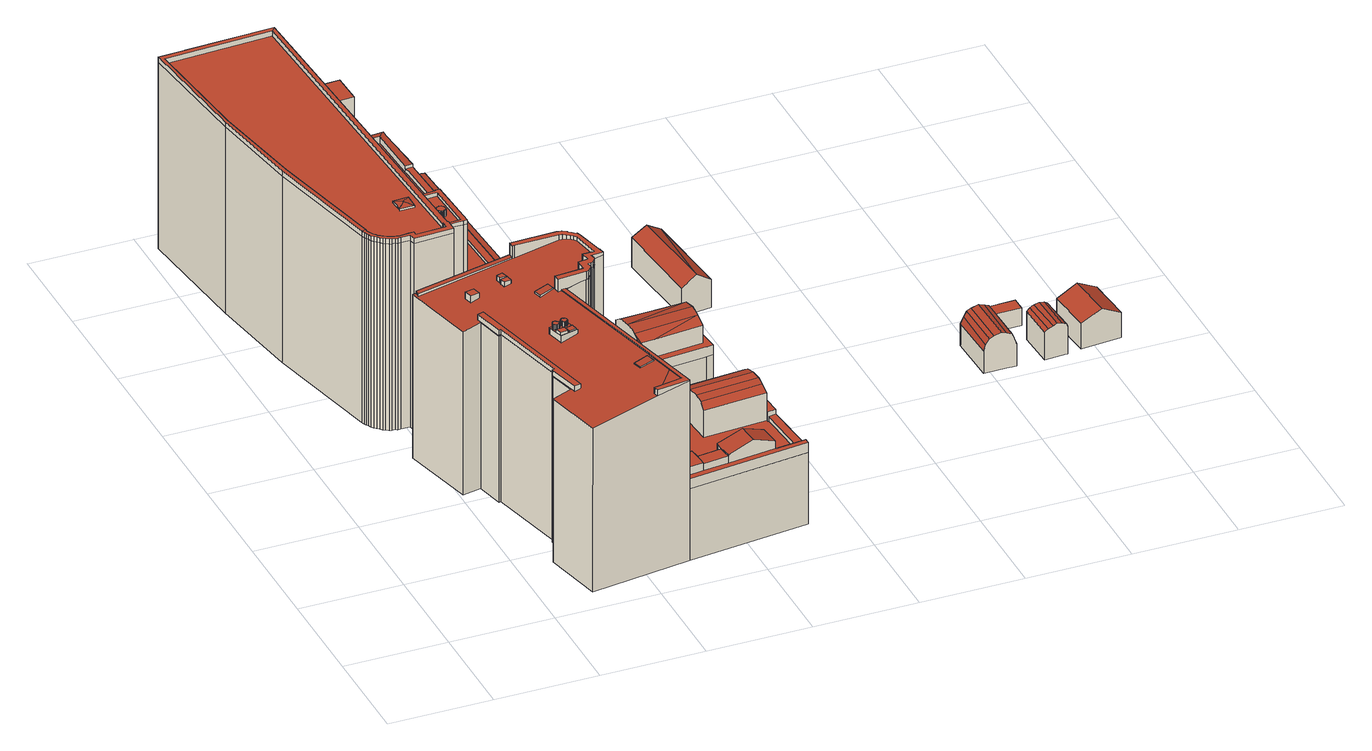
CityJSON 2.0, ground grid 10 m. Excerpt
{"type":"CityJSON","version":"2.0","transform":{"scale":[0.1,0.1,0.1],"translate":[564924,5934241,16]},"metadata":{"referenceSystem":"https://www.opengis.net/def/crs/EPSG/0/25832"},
"CityObjects":{
"building1":{"type":"Building","attributes":{"Grundfläche 2D":"542.000407","Grundhöhe NN":"18.031"},"children":["building1-1","building1-2","building1-3","building1-4","building1-5","building1-6","building1-7","building1-8","building1-9","building1-10","building1-11","building1-12","building1-13","building1-14","building1-15","building1-16","building1-17","building1-18","building1-19","building1-20","building1-21","building1-22"],"geometry":[{"type":"MultiSurface","lod":"3","boundaries":[[[0,1,2]],[[0,2,3]],[[4,0,3,5]],[[6,4,5,7]],[[8,6,7,9]],[[10,8,9,11]],[[12,13,14]],[[12,15,16,17,18]],[[13,12,18,19]],[[20,16,15]],[[21,22,20]],[[22,16,20]],[[23,22,21]],[[19,18,24]],[[25,26,27,28,29,30,31,32,33,34,35,36,37,38,39,40,41]],[[42,43,44,45,46,47,48]],[[49,50,51]],[[52,50,49]],[[53,54,53,55]],[[56,57,56,58]],[[58,59,57,56]],[[60,61,62]],[[63,64,65,66,67,68,69,70,71,72,52,49,55,53,54,53,55,73,74,75,76,77,78,79,80,81,82,83,58,56,57,84,85,86,87,62,61,88,89,90,91,92,93,94,95,96,97,98,99,100,101]],[[102,70,69]],[[103,71,70]],[[104,105,106,107,108,109,110,111,112,113,114,115,116,117,118,119,120,121,122,123,124,125,126,127,128,129,130,131,132,133,134,135,136,137,138,139,140,141],[142,143,144,145]],[[146,147,148,149,150,151,152,153]],[[154,155,2,1]],[[7,5,3,2,155,145,144,11,9]],[[143,156,10,11,144]],[[4,6,8,10,156,154,1,0]],[[15,12,14,34,33,21,20]],[[33,32,23,21]],[[24,18,17,16,22,23,32,31,108,107]],[[157,24,107]],[[157,158,19,24]],[[19,158,106]],[[14,13,19,106,105,35,34]],[[159,160,41,40]],[[160,161,25,41]],[[161,162,163,27,26,25]],[[110,109,108,31,30,29]],[[105,104,36,35]],[[104,164,165,166,39,38,37,36]],[[166,159,40,39]],[[132,131,47,46]],[[48,47,131,130]],[[42,48,130,129]],[[127,44,43,42,129,128]],[[167,168,74,73,55,49,51,169,170]],[[171,102,69,68,172,173]],[[103,70,102,171,174]],[[51,50,175,169]],[[176,72,71,103,174,177]],[[50,52,72,176,175]],[[75,74,168,178]],[[76,75,178,179]],[[77,76,179,180]],[[79,78,181,182]],[[78,77,180,181]],[[80,79,182,183]],[[81,80,183,184]],[[82,81,184,185]],[[83,82,185,186]],[[59,58,83,186,187,135,188]],[[85,84,57,59,188,135,134,133,132,46,45]],[[127,126,87,86,85,45,44]],[[60,62,87,126,125,124]],[[61,60,124,123,88]],[[88,123,122,89]],[[89,122,121,90]],[[91,90,121,120]],[[93,92,91,120,119,118]],[[94,93,118,117,95]],[[96,95,117,116,97]],[[99,98,97,116,115,114]],[[101,100,99,114,113,112]],[[29,64,63,101,112,111,110]],[[27,163,189,172,68,67,66,65,64,29,28]],[[136,135,187,190]],[[137,136,190,191]],[[192,151,139,138,137,191,193]],[[139,151,150,140]],[[140,150,149,141]],[[194,164,104,141,149,148,147]],[[164,194,147,146,153,195,166,165]],[[166,195,153,196,197,159]],[[160,159,197,198]],[[161,160,198,199]],[[163,162,161,199,200,189]],[[153,152,151,192,196]],[[191,190,187,186,185,184,183,182,181,180,179,178,168,167,170,169,175,176,177,174,171,173,172,189,200,199,198,197,196,192,193]]],"semantics":{"surfaces":[{"type":"RoofSurface"},{"type":"WallSurface"},{"type":"GroundSurface"}],"values":[0,0,0,0,0,0,0,0,0,0,0,0,0,0,0,0,0,0,0,0,0,0,0,0,0,0,0,1,1,1,1,1,1,1,1,1,1,1,1,1,1,1,1,1,1,1,1,1,1,1,1,1,1,1,1,1,1,1,1,1,1,1,1,1,1,1,1,1,1,1,1,1,1,1,1,1,1,1,1,1,1,1,1,1,1,1,1,1,1,1,1,2]}}]},
"building1-1":{"type":"BuildingInstallation","parents":["building1"],"geometry":[{"type":"MultiSurface","lod":"3","boundaries":[[[201,202,203,204,205]],[[206,201,205,207,208]],[[207,205,204,209,210,211,208]],[[212,206,208,211,213]],[[206,212,214,202,201]],[[203,202,214,215,216,209,204]]],"semantics":{"surfaces":[{"type":"RoofSurface"},{"type":"WallSurface"}],"values":[0,0,1,1,1,1]}}]},
"building1-2":{"type":"BuildingInstallation","parents":["building1"],"geometry":[{"type":"MultiSurface","lod":"3","boundaries":[[[217,218,219,220,221,222]],[[223,224,225,226,219,218,217]],[[226,227,220,219]],[[228,221,220,227,229]],[[222,221,228,133]],[[134,223,217,222,133]]],"semantics":{"surfaces":[{"type":"RoofSurface"},{"type":"WallSurface"}],"values":[0,1,1,1,1,1]}}]},
"building1-3":{"type":"BuildingInstallation","parents":["building1"],"geometry":[{"type":"MultiSurface","lod":"3","boundaries":[[[226,209,216,227]],[[215,229,227,216]],[[225,210,209,226]]],"semantics":{"surfaces":[{"type":"RoofSurface"},{"type":"WallSurface"}],"values":[0,1,1]}}]},
"building1-4":{"type":"BuildingInstallation","parents":["building1"],"geometry":[{"type":"MultiSurface","lod":"3","boundaries":[[[230,231,232,155,154,156,233,234,235]],[[236,232,231,237,238]],[[236,145,155,232]],[[143,239,233,156]],[[233,239,240,241,242,234]],[[139,235,234,242,138]],[[140,243,237,231,230,235,139]]],"semantics":{"surfaces":[{"type":"RoofSurface"},{"type":"WallSurface"}],"values":[0,1,1,1,1,1,1]}}]},
"building1-5":{"type":"BuildingInstallation","parents":["building1"],"geometry":[{"type":"MultiSurface","lod":"3","boundaries":[[[244,245,242,241]],[[244,241,240,246]],[[137,138,242,245]]],"semantics":{"surfaces":[{"type":"RoofSurface"},{"type":"WallSurface"}],"values":[0,1,1]}}]},
"building1-6":{"type":"BuildingInstallation","parents":["building1"],"geometry":[{"type":"MultiSurface","lod":"3","boundaries":[[[211,210,225,224,223,188,247,248]],[[137,245,248,247,136]],[[211,248,245,244,246,213]],[[135,188,223,134]],[[135,136,247,188]]],"semantics":{"surfaces":[{"type":"RoofSurface"},{"type":"WallSurface"}],"values":[0,1,1,1,1]}}]},
"building1-7":{"type":"BuildingInstallation","parents":["building1"],"geometry":[{"type":"MultiSurface","lod":"3","boundaries":[[[249,194,250,251,195]],[[146,147,194,249,195,153]],[[250,194,147,252]],[[252,152,251,250]],[[152,153,195,251]]],"semantics":{"surfaces":[{"type":"RoofSurface"},{"type":"WallSurface"}],"values":[0,1,1,1,1]}}]},
"building1-8":{"type":"BuildingInstallation","parents":["building1"],"geometry":[{"type":"MultiSurface","lod":"3","boundaries":[[[253,254,255,256]],[[257,258,256,255]],[[253,256,258,259]],[[254,253,259,260]],[[260,257,255,254]]],"semantics":{"surfaces":[{"type":"RoofSurface"},{"type":"WallSurface"}],"values":[0,1,1,1,1]}}]},
"building1-9":{"type":"BuildingInstallation","parents":["building1"],"geometry":[{"type":"MultiSurface","lod":"3","boundaries":[[[261,262,263,264,265,266,267,268,269,270,271,272,273,274,275,276,277,278,279,280,281,282,283,284,285,286,287,288,289,290,291,292,293,294,295,296,297,298,299,300,301,302,303,304,305,306,307]],[[308,309,290,289]],[[53,291,290,309,310]],[[53,311,292,291]],[[293,292,311,312]],[[312,313,294,293]],[[313,314,295,294]],[[314,315,296,295]],[[315,316,297,296]],[[317,298,297,316]],[[318,300,299,298,317,319]],[[318,320,301,300]],[[320,321,302,301]],[[322,303,302,321]],[[322,54,323,305,304,303]],[[306,305,323,324]],[[325,326,327,85,86,87,261,307,306,324]],[[87,62,60,263,262,261]],[[60,61,88,264,263]],[[88,89,265,264]],[[89,90,266,265]],[[90,91,267,266]],[[91,92,93,269,268,267]],[[94,95,270,269,93]],[[95,96,97,271,270]],[[97,98,99,273,272,271]],[[99,100,101,275,274,273]],[[63,64,277,276,275,101]],[[277,64,65,66,67,68,280,279,278]],[[68,69,102,282,281,280]],[[70,103,283,282,102]],[[103,71,72,285,284,283]],[[52,50,286,285,72]],[[50,51,287,286]],[[51,49,55,308,289,288,287]]],"semantics":{"surfaces":[{"type":"RoofSurface"},{"type":"WallSurface"}],"values":[0,1,1,1,1,1,1,1,1,1,1,1,1,1,1,1,1,1,1,1,1,1,1,1,1,1,1,1,1,1,1,1,1,1,1]}}]},
"building1-10":{"type":"BuildingInstallation","parents":["building1"],"geometry":[{"type":"MultiSurface","lod":"3","boundaries":[[[328,329,330,331,332,333,334,335,336,337,338,339,340,341,342,343,344,345,346,347,348,349,350]],[[331,330,351,352]],[[332,331,352,353]],[[328,350,354,355]],[[329,328,355,356]],[[330,329,356,351]],[[333,332,353,357]],[[334,333,357,358]],[[359,335,334,358]],[[336,335,359,360]],[[337,336,360,361]],[[338,337,361,362]],[[339,338,362,363]],[[340,339,363,364]],[[341,340,364,365]],[[342,341,365,366]],[[343,342,366,367]],[[344,343,367,368]],[[345,344,368,369]],[[346,345,369,370]],[[347,346,370,371]],[[348,347,371,372]],[[349,348,372,373]],[[350,349,373,354]]],"semantics":{"surfaces":[{"type":"RoofSurface"},{"type":"WallSurface"}],"values":[0,1,1,1,1,1,1,1,1,1,1,1,1,1,1,1,1,1,1,1,1,1,1,1]}}]},
"building1-11":{"type":"BuildingInstallation","parents":["building1"],"geometry":[{"type":"MultiSurface","lod":"3","boundaries":[[[374,375,376,377,378,379,380,381,382,383,384,385,386,387,388],[352,351,356,355,354,373,372,371,370,369,368,367,366,365,364,363,362,361,360,359,358,357,353],[389,390,391,392,393,394,395,396,397,398,399,400,401,402,403,404,405,406,407,408,409,410,411,412]],[[413,414,415,384,383,382]],[[415,416,417,418,419,376,375,386,385,384]],[[419,420,377,376]],[[420,421,413,382,381,378,377]]],"semantics":{"surfaces":[{"type":"RoofSurface"},{"type":"WallSurface"}],"values":[0,1,1,1,1]}}]},
"building1-12":{"type":"BuildingInstallation","parents":["building1"],"geometry":[{"type":"MultiSurface","lod":"3","boundaries":[[[422,423,424,425]],[[423,422,426,427]],[[425,424,428,429]],[[422,425,429,426]],[[424,423,427,428]]],"semantics":{"surfaces":[{"type":"RoofSurface"},{"type":"WallSurface"}],"values":[0,1,1,1,1]}}]},
"building1-13":{"type":"BuildingInstallation","parents":["building1"],"geometry":[{"type":"MultiSurface","lod":"3","boundaries":[[[430,431,432,433,434]],[[386,375,430,434]],[[431,430,375,374]],[[432,431,374,388]],[[386,434,433,432,388,387]]],"semantics":{"surfaces":[{"type":"RoofSurface"},{"type":"WallSurface"}],"values":[0,1,1,1,1]}}]},
"building1-14":{"type":"BuildingInstallation","parents":["building1"],"geometry":[{"type":"MultiSurface","lod":"3","boundaries":[[[435,436,437,438]],[[438,437,379,378]],[[436,435,381,380]],[[437,436,380,379]],[[378,381,435,438]]],"semantics":{"surfaces":[{"type":"RoofSurface"},{"type":"WallSurface"}],"values":[0,1,1,1,1]}}]},
"building1-15":{"type":"BuildingInstallation","parents":["building1"],"geometry":[{"type":"MultiSurface","lod":"3","boundaries":[[[439,327,326,440,441,442,443,444,445]],[[325,446,447,448,442,441,440,326]],[[443,442,448,56]],[[444,443,56,449]],[[445,444,449,58]],[[58,59,439,445]],[[59,57,84,85,327,439]]],"semantics":{"surfaces":[{"type":"RoofSurface"},{"type":"WallSurface"}],"values":[0,1,1,1,1,1,1]}}]},
"building1-16":{"type":"BuildingInstallation","parents":["building1"],"geometry":[{"type":"MultiSurface","lod":"3","boundaries":[[[450,451,452,453,454,455,456,457]],[[77,451,450,458,76]],[[77,78,452,451]],[[78,79,453,452]],[[79,80,454,453]],[[81,459,455,454,80]],[[456,455,459,460]],[[460,461,457,456]],[[450,457,461,458]]],"semantics":{"surfaces":[{"type":"RoofSurface"},{"type":"WallSurface"}],"values":[0,1,1,1,1,1,1,1,1]}}]},
"building1-17":{"type":"BuildingInstallation","parents":["building1"],"geometry":[{"type":"MultiSurface","lod":"3","boundaries":[[[462,463,464,465]],[[465,464,466,467]],[[462,465,467,468]],[[463,462,468,469]],[[464,463,469,466]]],"semantics":{"surfaces":[{"type":"RoofSurface"},{"type":"WallSurface"}],"values":[0,1,1,1,1]}}]},
"building1-18":{"type":"BuildingInstallation","parents":["building1"],"geometry":[{"type":"MultiSurface","lod":"3","boundaries":[[[470,471,472,473,474,475,476,477,478,479,480,481,482,483,484,485,486,487,488,489,490,491,492,493]],[[471,470,399,398]],[[492,401,400,493]],[[470,493,400,399]],[[472,471,398,397]],[[473,472,397,396]],[[474,473,396,395]],[[475,474,395,394]],[[476,475,394,393]],[[477,476,393,392]],[[478,477,392,391]],[[479,478,391,390]],[[480,479,390,389]],[[412,481,480,389]],[[482,481,412,411]],[[483,482,411,410]],[[484,483,410,409]],[[485,484,409,408]],[[486,485,408,407]],[[406,487,486,407]],[[488,487,406,405]],[[489,488,405,404]],[[490,489,404,403]],[[491,490,403,402]],[[492,491,402,401]]],"semantics":{"surfaces":[{"type":"RoofSurface"},{"type":"WallSurface"}],"values":[0,1,1,1,1,1,1,1,1,1,1,1,1,1,1,1,1,1,1,1,1,1,1,1,1]}}]},
"building1-19":{"type":"BuildingInstallation","parents":["building1"],"geometry":[{"type":"MultiSurface","lod":"3","boundaries":[[[494,495,496,497]],[[498,499,497,496]],[[494,497,499,500]],[[500,501,495,494]],[[496,495,501,498]]],"semantics":{"surfaces":[{"type":"RoofSurface"},{"type":"WallSurface"}],"values":[0,1,1,1,1]}}]},
"building1-20":{"type":"BuildingInstallation","parents":["building1"],"geometry":[{"type":"MultiSurface","lod":"3","boundaries":[[[502,309,308,503]],[[55,73,503,308]],[[73,504,502,503]],[[309,502,504,310]]],"semantics":{"surfaces":[{"type":"RoofSurface"},{"type":"WallSurface"}],"values":[0,1,1,1]}}]},
"building1-21":{"type":"BuildingInstallation","parents":["building1"],"geometry":[{"type":"MultiSurface","lod":"3","boundaries":[[[505,506,507,508]],[[508,507,509,510]],[[505,508,510,511]],[[506,505,511,512]],[[507,506,512,509]]],"semantics":{"surfaces":[{"type":"RoofSurface"},{"type":"WallSurface"}],"values":[0,1,1,1,1]}}]},
"building1-22":{"type":"BuildingInstallation","parents":["building1"],"geometry":[{"type":"MultiSurface","lod":"3","boundaries":[[[243,158,157,513,237]],[[513,157,107,514]],[[514,238,237,513]],[[140,141,106,158,243]]],"semantics":{"surfaces":[{"type":"RoofSurface"},{"type":"WallSurface"}],"values":[0,1,1,1]}}]},
"building2":{"type":"Building","attributes":{"Grundfläche 2D":"587.054786","Grundhöhe NN":"17.933"},"children":["building2-1","building2-2","building2-3","building2-4","building2-5","building2-6"],"geometry":[{"type":"MultiSurface","lod":"3","boundaries":[[[515,516,517,518,519,520,521,522,523,524,525,526]],[[527,528,529,530,531,532,533,534,535,536,537,538,539,540,541,542,543,544,545,546,518,517,547,548,549,550,551,552,553,554,555,556,557,558,559,560,561,562,563,564,565,566,525,524,567]],[[568,569,570,571,572,573,574]],[[575,576,577,578]],[[579,580,581,582]],[[583,584,585,586,587,588,589,590,591,592,593,594,595,596,597,598,599,600,601,602,603,604,605,606,607]],[[608,609,610,611,612,613,614,615,616,617,618,619,620,621]],[[622,623,624,625,626,627,628,629,630,631,632]],[[633,634,635,636]],[[637,638,639,640,521,520,519,518]],[[640,641,522,521]],[[641,642,523,522]],[[642,643,524,523]],[[526,525,586,585]],[[515,526,585,584]],[[516,515,584,583]],[[583,607,517,516]],[[607,606,547,517]],[[606,605,548,547]],[[549,548,605,604]],[[604,603,550,549]],[[551,550,603,602]],[[602,601,600,553,552,551]],[[600,599,554,553]],[[599,598,555,554]],[[556,555,598,597]],[[597,596,557,556]],[[596,595,558,557]],[[595,594,559,558]],[[594,593,560,559]],[[593,592,561,560]],[[592,591,562,561]],[[591,590,563,562]],[[590,589,564,563]],[[565,564,589,588]],[[566,565,588,587]],[[525,566,587,586]],[[643,644,567,524]],[[644,645,527,567]],[[645,646,528,527]],[[646,647,529,528]],[[647,648,530,529]],[[648,649,531,530]],[[649,650,532,531]],[[650,651,533,532]],[[651,652,534,533]],[[652,653,535,534]],[[653,654,536,535]],[[654,655,537,536]],[[655,656,538,537]],[[656,657,539,538]],[[657,658,540,539]],[[658,659,541,540]],[[659,660,542,541]],[[660,661,662,663,544,543,542]],[[663,664,545,544]],[[665,666,667,668,637,518,546,545,664,669,670,671]],[[608,571,570,569,610,609]],[[572,571,608,621]],[[620,672,574,573]],[[672,611,568,574]],[[617,616,577,576]],[[582,581,578,577,616,615,673,674]],[[675,575,578,581,676]],[[674,677,579,582]],[[678,580,579,677,613]],[[581,580,678,676]],[[679,680,636,635]],[[680,681,633,636]],[[681,682,634,633]],[[682,679,635,634]],[[683,640,639,638,637,575,675,684,685,686]],[[641,640,683,687]],[[642,641,687,688]],[[643,642,688,689]],[[644,643,689,690]],[[645,644,690,691]],[[646,645,691,692]],[[647,646,692,693]],[[648,647,693,694]],[[649,648,694,695]],[[650,649,695,696]],[[651,650,696,697]],[[652,651,697,698]],[[653,652,698,699]],[[654,653,699,700]],[[655,654,700,701]],[[656,655,701,702]],[[657,656,702,703]],[[658,657,703,704]],[[705,659,658,704]],[[660,659,705,706]],[[661,660,706,707,708,627,662]],[[662,627,626,709]],[[624,623,622,710,711,619,618,617,576,575,637,668,665,671,670,709,626,625]],[[613,612,712,713]],[[678,613,713,714]],[[675,676,678,714,684]],[[715,672,620,619,711,716,717]],[[612,611,718,712]],[[672,715,717,716,718,611]],[[631,630,719,720]],[[632,631,720,721]],[[622,632,721,710]],[[628,627,708,722]],[[629,628,722,723]],[[630,629,723,719]],[[703,702,701,700,699,698,697,696,695,694,693,692,691,690,689,688,687,683,686,685,684,714,713,712,718,716,711,710,721,720,719,723,722,708,707,706,705,704]],[[682,681,680,679]]],"semantics":{"surfaces":[{"type":"RoofSurface"},{"type":"WallSurface"},{"type":"GroundSurface"}],"values":[0,0,0,0,0,0,0,0,0,1,1,1,1,1,1,1,1,1,1,1,1,1,1,1,1,1,1,1,1,1,1,1,1,1,1,1,1,1,1,1,1,1,1,1,1,1,1,1,1,1,1,1,1,1,1,1,1,1,1,1,1,1,1,1,1,1,1,1,1,1,1,1,1,1,1,1,1,1,1,1,1,1,1,1,1,1,1,1,1,1,1,1,1,1,1,1,1,1,1,1,1,1,1,1,1,1,1,2,2]}}]},
"building2-1":{"type":"BuildingInstallation","parents":["building2"],"geometry":[{"type":"MultiSurface","lod":"3","boundaries":[[[724,725,726,727,728]],[[728,677,674,673,724]],[[612,613,677,728]],[[615,729,724,673]],[[610,569,725,724,729]],[[569,568,726,725]],[[568,611,612,728,727,726]]],"semantics":{"surfaces":[{"type":"RoofSurface"},{"type":"WallSurface"}],"values":[0,0,1,1,1,1,1]}}]},
"building2-2":{"type":"BuildingInstallation","parents":["building2"],"geometry":[{"type":"MultiSurface","lod":"3","boundaries":[[[730,731,732,733]],[[573,572,733,732]],[[618,730,733,572,621]],[[619,731,730,618]],[[620,573,732,731,619]]],"semantics":{"surfaces":[{"type":"RoofSurface"},{"type":"WallSurface"}],"values":[0,1,1,1,1]}}]},
"building2-3":{"type":"BuildingInstallation","parents":["building2"],"geometry":[{"type":"MultiSurface","lod":"3","boundaries":[[[734,735,667,666,736,737,669,664,663,738,739,740]],[[630,631,734,740]],[[631,632,735,734]],[[622,668,667,735,632]],[[665,668,622,623]],[[741,736,666,665,623]],[[741,742,737,736]],[[625,670,669,737,742]],[[709,670,625,626]],[[662,709,626,627]],[[628,738,663,662,627]],[[628,629,739,738]],[[629,630,740,739]]],"semantics":{"surfaces":[{"type":"RoofSurface"},{"type":"WallSurface"}],"values":[0,1,1,1,1,1,1,1,1,1,1,1,1]}}]},
"building2-4":{"type":"BuildingInstallation","parents":["building2"],"geometry":[{"type":"MultiSurface","lod":"3","boundaries":[[[743,744,745,746,747,748,749,750,751,752,546,753,754,755,756,757,758,759,760,761,762,763,764,765,766]],[[767,768,747,746]],[[768,769,748,747]],[[769,770,749,748]],[[771,772,745,744]],[[772,767,746,745]],[[750,749,770,773]],[[773,774,751,750]],[[774,775,752,751]],[[546,752,775,624]],[[624,776,753,546]],[[776,777,754,753]],[[777,778,755,754]],[[778,779,756,755]],[[779,780,757,756]],[[780,781,758,757]],[[781,782,759,758]],[[782,783,760,759]],[[783,784,761,760]],[[784,785,762,761]],[[785,786,763,762]],[[786,787,764,763]],[[787,788,765,764]],[[788,789,766,765]],[[789,790,743,766]],[[790,771,744,743]]],"semantics":{"surfaces":[{"type":"RoofSurface"},{"type":"WallSurface"}],"values":[0,1,1,1,1,1,1,1,1,1,1,1,1,1,1,1,1,1,1,1,1,1,1,1,1,1]}}]},
"building2-5":{"type":"BuildingInstallation","parents":["building2"],"geometry":[{"type":"MultiSurface","lod":"3","boundaries":[[[791,792,793]],[[793,792,794]],[[795,796,792,791]],[[794,792,796]],[[797,798,791,793]],[[799,796,795,791,798,800]],[[794,796,799,801]],[[793,794,801,797]]],"semantics":{"surfaces":[{"type":"RoofSurface"},{"type":"WallSurface"}],"values":[0,0,0,0,1,1,1,1]}}]},
"building2-6":{"type":"BuildingInstallation","parents":["building2"],"geometry":[{"type":"MultiSurface","lod":"3","boundaries":[[[802,715,803,804]],[[715,805,806,803]],[[802,807,717,715]],[[715,717,808,805]],[[806,805,808,809]],[[803,806,809,810]],[[804,803,810,811]],[[802,804,811,807]],[[810,809,808,717,807,811]]],"semantics":{"surfaces":[{"type":"RoofSurface"},{"type":"WallSurface"},{"type":"OuterCeilingSurface"}],"values":[0,0,1,1,1,1,1,1,2]}}]},
"building3":{"type":"Building","attributes":{"Grundfläche 2D":"26.063496","Grundhöhe NN":"16.640"},"geometry":[{"type":"Solid","lod":"3","boundaries":[[[[812,813,814,815]],[[816,815,817]],[[812,815,816]],[[817,815,814,818,819]],[[816,817,819,820]],[[813,812,816,820,821]],[[814,813,821,818]],[[819,818,821,820]]]],"semantics":{"surfaces":[{"type":"RoofSurface"},{"type":"WallSurface"},{"type":"GroundSurface"}],"values":[[0,0,0,1,1,1,1,2]]}}]},
"building4":{"type":"Building","attributes":{"Grundfläche 2D":"15.208955","Grundhöhe NN":"17.309"},"geometry":[{"type":"Solid","lod":"3","boundaries":[[[[822,823,824,825]],[[826,822,825,827]],[[828,826,827,829]],[[830,828,829,831]],[[832,830,831,833]],[[834,832,833,835]],[[836,834,835,837]],[[838,836,837,839]],[[840,841,842,843,839,837,835,833,831,829,827,825,824,844,845]],[[838,839,843,846]],[[847,848,849,850,851,823,822,826,828,830,832,834,836,838,846,852]],[[824,823,851,844]],[[849,848,847,852,846,843,842,841,840,845,844,851,850]]]],"semantics":{"surfaces":[{"type":"RoofSurface"},{"type":"WallSurface"},{"type":"GroundSurface"}],"values":[[0,0,0,0,0,0,0,0,1,1,1,1,2]]}}]},
"building5":{"type":"Building","attributes":{"Grundfläche 2D":"4.643436","Grundhöhe NN":"17.503"},"geometry":[{"type":"Solid","lod":"3","boundaries":[[[[853,854,855,856]],[[857,858,856,855]],[[858,859,853,856]],[[859,860,854,853]],[[860,857,855,854]],[[860,859,858,857]]]],"semantics":{"surfaces":[{"type":"RoofSurface"},{"type":"WallSurface"},{"type":"GroundSurface"}],"values":[[0,1,1,1,1,2]]}}]},
"building6":{"type":"Building","attributes":{"Grundfläche 2D":"8.017648","Grundhöhe NN":"17.239"},"geometry":[{"type":"Solid","lod":"3","boundaries":[[[[861,862,863,864]],[[865,861,864,866]],[[867,865,866,868]],[[869,867,868,870]],[[871,869,870,872]],[[873,871,872,874]],[[875,874,872,870,868,866,864,863,876,877]],[[873,874,875,878]],[[879,862,861,865,867,869,871,873,878,880]],[[863,862,879,876]],[[878,875,877,876,879,880]]]],"semantics":{"surfaces":[{"type":"RoofSurface"},{"type":"WallSurface"},{"type":"GroundSurface"}],"values":[[0,0,0,0,0,0,1,1,1,1,2]]}}]},
"building7":{"type":"Building","attributes":{"Grundfläche 2D":"17.991348","Grundhöhe NN":"17.152"},"geometry":[{"type":"Solid","lod":"3","boundaries":[[[[881,882,883,884]],[[885,881,884,886]],[[886,884,883,887,888]],[[885,886,888,889]],[[882,881,885,889,890]],[[883,882,890,887]],[[888,887,890,889]]]],"semantics":{"surfaces":[{"type":"RoofSurface"},{"type":"WallSurface"},{"type":"GroundSurface"}],"values":[[0,0,1,1,1,1,2]]}}]}
},
"vertices":[
[336,129,127],[336,136,122],[275,132,122],[276,124,127],[337,120,129],[276,115,129],[338,110,129],[277,105,129],[338,102,127],[278,97,127],[339,94,122],[278,90,122],[329,224,128],[283,211,122],[330,215,122],[329,235,130],[266,231,130],[267,223,129],[267,218,128],[270,210,122],[328,247,128],[327,255,122],[265,244,128],[264,253,122],[268,210,122],[258,230,104],[238,228,104],[237,228,104],[238,227,104],[239,221,104],[266,223,104],[267,223,104],[264,253,104],[327,255,104],[330,215,104],[283,211,104],[284,204,104],[330,208,104],[331,208,104],[337,209,104],[332,262,104],[257,261,104],[214,185,128],[210,197,128],[210,198,128],[193,196,128],[208,133,128],[224,137,128],[211,184,128],[214,267,212],[219,266,213],[215,267,212],[220,265,213],[172,261,204],[191,202,205],[170,266,204],[208,21,201],[228,45,205],[203,15,200],[235,19,205],[216,199,209],[217,200,210],[215,198,209],[238,221,214],[239,221,214],[238,227,214],[237,228,214],[232,253,214],[231,255,214],[230,258,214],[227,261,214],[223,263,213],[223,264,213],[81,264,189],[78,264,188],[95,192,188],[113,196,191],[119,169,191],[121,170,192],[139,94,192],[137,93,191],[143,67,191],[125,63,188],[138,6,188],[222,72,205],[193,196,205],[210,198,208],[213,198,209],[218,201,210],[220,203,210],[220,206,210],[219,209,210],[220,209,210],[222,209,211],[224,210,211],[225,210,211],[227,212,212],[227,213,212],[228,215,212],[228,216,212],[228,217,212],[227,220,212],[229,258,214],[226,261,214],[284,204,94],[283,211,94],[270,210,94],[268,210,94],[267,223,94],[266,223,94],[239,221,94],[238,221,94],[227,220,94],[228,217,94],[228,216,94],[228,215,94],[227,213,94],[225,210,94],[222,209,94],[220,209,94],[219,209,94],[220,206,94],[220,203,94],[218,201,94],[216,199,94],[215,198,94],[213,198,94],[210,198,94],[210,197,94],[214,185,94],[211,184,94],[224,137,94],[208,133,94],[228,45,94],[233,25,94],[235,19,94],[352,33,94],[352,38,94],[347,93,94],[343,145,94],[277,139,94],[271,203,94],[336,136,94],[339,94,94],[278,90,94],[275,132,94],[331,208,61],[330,208,61],[284,204,61],[271,203,61],[277,139,61],[343,145,61],[342,158,61],[337,209,61],[336,136,104],[275,132,104],[339,94,104],[268,210,99],[270,210,99],[332,262,94],[257,261,94],[258,230,94],[238,228,94],[237,228,94],[330,208,94],[331,208,94],[337,209,94],[170,266,20],[78,264,20],[215,267,20],[214,267,20],[229,258,20],[231,255,20],[230,258,20],[226,261,20],[219,266,20],[223,264,20],[223,263,20],[95,192,20],[113,196,20],[119,169,20],[121,170,20],[139,94,20],[137,93,20],[143,67,20],[125,63,20],[138,6,20],[235,19,20],[235,19,104],[237,228,20],[352,33,20],[352,38,20],[343,145,20],[347,93,20],[330,208,70],[337,209,70],[337,209,20],[332,262,20],[257,261,20],[258,230,20],[238,228,20],
[299,53,120],[274,51,112],[274,43,112],[276,30,112],[301,33,120],[320,56,112],[315,34,115],[322,35,112],[276,30,111],[276,30,104],[322,35,104],[320,56,94],[322,35,94],[274,51,94],[274,43,94],[274,43,111],
[233,25,112],[234,25,112],[251,27,112],[250,40,112],[249,48,112],[228,45,112],[233,25,104],[234,25,104],[251,27,104],[251,27,111],[250,40,111],[249,48,94],[250,40,94],
[277,139,104],[269,139,104],[269,131,104],[339,92,104],[347,93,104],[343,145,104],[269,131,94],[269,139,99],[269,139,94],[339,92,94],[340,92,94],[340,92,99],[347,93,99],[277,139,99],
[344,38,99],[352,38,99],[344,38,94],
[352,33,104],[352,38,104],
[331,208,70],[335,158,70],[342,158,70],[335,158,61],
[147,241,204],[148,236,204],[155,237,204],[153,243,204],[155,237,200],[153,243,200],[147,241,199],[148,236,199],
[213,198,217],[215,198,217],[216,199,217],[218,201,217],[220,203,217],[220,206,217],[219,209,217],[220,209,217],[222,209,217],[225,210,217],[227,213,217],[228,215,217],[228,216,217],[228,217,217],[227,220,217],[238,221,217],[239,221,217],[238,227,217],[237,228,217],[231,255,217],[230,258,217],[229,258,217],[226,261,217],[223,263,217],[223,264,217],[219,266,217],[215,267,217],[214,267,217],[170,266,217],[170,261,217],[172,261,217],[214,261,217],[217,261,217],[220,259,217],[223,257,217],[225,255,217],[227,252,217],[232,225,217],[227,225,217],[221,225,217],[222,216,217],[213,215,217],[213,204,217],[191,202,217],[185,202,217],[186,196,217],[189,196,217],[170,266,205],[170,261,205],[170,261,204],[214,261,212],[217,261,212],[220,259,213],[223,257,213],[225,255,213],[227,252,213],[232,225,213],[221,225,211],[227,225,212],[222,216,211],[213,215,209],[213,204,209],[185,202,204],[186,196,204],[189,196,205],[189,196,206],[193,196,206],
[171,148,209],[171,149,209],[170,149,209],[169,149,209],[169,148,209],[168,148,209],[168,147,209],[167,147,209],[167,146,209],[167,145,209],[168,145,209],[168,144,209],[168,143,209],[169,143,209],[170,143,209],[171,143,209],[172,143,209],[172,144,209],[173,144,209],[173,145,209],[173,146,209],[173,147,209],[172,148,209],[170,149,204],[169,149,204],[169,148,204],[172,148,204],[171,148,204],[171,149,204],[168,148,204],[168,147,204],[167,147,204],[167,146,204],[167,145,204],[168,145,204],[168,144,204],[168,143,204],[169,143,204],[170,143,204],[171,143,204],[172,143,204],[172,144,204],[173,144,204],[173,145,204],[173,146,204],[173,147,204],
[168,132,204],[161,131,204],[161,130,204],[178,134,204],[177,135,204],[170,133,204],[169,139,204],[176,141,204],[174,151,204],[158,147,204],[157,147,204],[158,142,204],[159,137,204],[166,138,204],[167,138,204],[161,141,204],[160,141,204],[160,142,204],[159,142,204],[159,143,204],[159,144,204],[159,145,204],[159,146,204],[160,146,204],[160,147,204],[161,147,204],[162,147,204],[163,147,204],[163,146,204],[164,146,204],[164,145,204],[165,145,204],[165,144,204],[165,143,204],[164,143,204],[164,142,204],[164,141,204],[163,141,204],[162,141,204],[174,151,200],[158,147,197],[157,147,197],[158,142,197],[159,137,197],[161,131,197],[161,130,197],[178,134,200],[177,135,200],
[170,198,203],[184,202,205],[182,210,205],[168,206,203],[170,198,201],[184,202,204],[182,210,204],[168,206,201],
[161,131,207],[168,132,207],[167,138,207],[166,138,207],[159,137,207],
[176,141,205],[169,139,205],[170,133,205],[177,135,205],
[235,19,206],[219,73,206],[219,71,206],[230,25,206],[208,21,206],[202,20,206],[203,15,206],[219,73,205],[219,71,205],[230,25,205],[202,20,200],
[112,200,197],[119,169,197],[121,170,197],[139,94,197],[137,93,197],[145,62,197],[151,63,197],[118,202,197],[112,200,191],[145,62,191],[151,63,192],[118,202,192],
[116,225,200],[125,227,200],[123,235,200],[114,233,200],[123,235,195],[114,233,193],[116,225,193],[125,227,195],
[161,147,209],[160,147,209],[160,146,209],[159,146,209],[159,145,209],[159,144,209],[159,143,209],[159,142,209],[160,142,209],[160,141,209],[161,141,209],[162,141,209],[163,141,209],[164,141,209],[164,142,209],[164,143,209],[165,143,209],[165,144,209],[165,145,209],[164,145,209],[164,146,209],[163,146,209],[163,147,209],[162,147,209],
[205,59,203],[219,62,205],[217,71,205],[203,67,203],[217,71,204],[203,67,202],[205,59,202],[219,62,204],
[81,259,191],[81,264,191],[81,259,188],
[148,234,204],[149,229,204],[156,230,204],[155,236,204],[156,230,200],[155,236,200],[148,234,199],[149,229,199],
[262,210,99],[262,210,94],
[22,542,216],[10,655,216],[113,660,216],[117,665,216],[32,661,216],[31,661,216],[6,660,216],[19,542,216],[34,450,216],[60,335,216],[64,336,216],[38,451,216],[62,330,216],[63,328,216],[64,325,216],[66,323,216],[68,321,216],[70,319,216],[72,317,216],[74,316,216],[77,314,216],[79,313,216],[82,313,216],[84,312,216],[87,312,216],[96,312,216],[97,306,216],[135,308,216],[135,319,216],[135,320,216],[134,320,216],[133,341,216],[129,318,216],[130,319,216],[130,313,216],[101,312,216],[101,316,216],[96,316,216],[87,315,216],[85,316,216],[83,316,216],[80,317,216],[78,318,216],[76,319,216],[74,320,216],[72,322,216],[70,323,216],[69,325,216],[67,327,216],[66,329,216],[65,331,216],[64,333,216],[61,332,216],[212,581,98],[205,581,98],[206,577,98],[213,404,98],[180,402,98],[180,394,98],[220,396,98],[117,665,173],[122,568,173],[137,568,173],[133,666,173],[181,638,144],[180,668,144],[133,666,144],[134,636,144],[10,655,211],[22,542,211],[38,451,211],[64,336,211],[64,333,211],[65,331,211],[66,329,211],[67,327,211],[69,325,211],[70,323,211],[72,322,211],[74,320,211],[76,319,211],[78,318,211],[80,317,211],[83,316,211],[85,316,211],[87,315,211],[96,316,211],[101,316,211],[101,312,211],[130,313,211],[130,319,211],[129,318,211],[113,660,211],[213,404,94],[206,577,94],[205,581,94],[212,581,94],[209,640,94],[181,638,94],[134,636,94],[134,630,94],[137,568,94],[122,568,94],[130,400,94],[130,392,94],[180,394,94],[180,402,94],[131,373,209],[131,370,209],[133,341,209],[134,322,209],[134,320,209],[135,320,209],[149,320,209],[153,320,209],[150,375,209],[146,375,209],[146,374,209],[238,554,44],[237,579,44],[222,578,44],[223,553,44],[117,665,211],[32,661,211],[31,661,211],[6,660,211],[19,542,211],[34,450,211],[60,335,211],[61,332,211],[62,330,211],[63,328,211],[64,325,211],[66,323,211],[68,321,211],[70,319,211],[72,317,211],[74,316,211],[77,314,211],[79,313,211],[82,313,211],[84,312,211],[87,312,211],[96,312,211],[97,306,211],[135,308,211],[135,319,211],[135,320,211],[135,320,213],[134,320,213],[131,370,211],[131,370,213],[131,373,213],[131,373,211],[134,322,213],[134,322,211],[133,341,211],[220,396,94],[134,630,101],[134,636,100],[117,665,94],[133,666,94],[181,638,100],[180,668,94],[222,578,19],[223,553,19],[238,554,19],[237,579,19],[6,660,19],[117,665,19],[32,661,19],[31,661,19],[19,542,19],[34,450,19],[60,335,19],[61,332,19],[62,330,19],[63,328,19],[64,325,19],[66,323,19],[68,321,19],[70,319,19],[72,317,19],[74,316,19],[77,314,19],[79,313,19],[82,313,19],[84,312,19],[87,312,19],[96,312,19],[97,306,19],[135,308,19],[135,319,19],[135,320,19],[134,320,211],[131,373,19],[130,392,19],[209,640,19],[181,638,19],[180,668,19],[220,396,92],[220,396,19],[220,396,89],[212,581,19],[150,375,19],[146,375,19],[146,374,19],[149,320,19],[153,320,19],
[203,633,101],[205,581,101],[212,581,101],[209,634,100],[209,640,100],[203,633,94],
[130,400,100],[130,392,100],[180,394,100],[180,402,100],
[146,375,213],[146,374,213],[146,371,213],[148,323,213],[149,320,213],[153,320,213],[150,375,213],[146,371,209],[148,323,209],
[140,344,216],[139,345,216],[138,345,216],[137,346,216],[137,345,216],[136,345,216],[135,345,216],[134,344,216],[133,343,216],[133,342,216],[133,340,216],[134,339,216],[135,338,216],[136,338,216],[137,337,216],[138,337,216],[139,338,216],[140,338,216],[140,339,216],[141,339,216],[141,340,216],[141,341,216],[141,342,216],[141,343,216],[137,346,209],[137,345,209],[136,345,209],[135,345,209],[139,345,209],[138,345,209],[134,344,209],[133,343,209],[133,342,209],[133,340,209],[134,339,209],[135,338,209],[136,338,209],[137,337,209],[138,337,209],[139,338,209],[140,338,209],[140,339,209],[141,339,209],[141,340,209],[141,341,209],[141,342,209],[141,343,209],[140,344,209],
[105,373,213],[112,366,215],[120,374,213],[120,359,213],[106,366,213],[106,359,213],[120,374,211],[105,373,211],[106,359,211],[106,366,211],[120,359,211],
[212,578,92],[231,388,91],[222,578,91],[180,394,92],[180,386,91],[212,578,89],[180,394,89],[180,386,89],[231,388,89],[222,578,89],
[395,494,44],[380,492,36],[389,402,35],[404,404,44],[409,495,36],[418,405,35],[389,402,6],[418,405,6],[409,495,6],[380,492,6],
[619,206,42],[621,206,36],[620,256,36],[619,256,42],[617,206,47],[616,256,47],[612,206,49],[612,255,49],[607,206,51],[606,255,51],[600,206,49],[599,255,49],[596,206,47],[595,255,47],[592,206,42],[592,255,42],[590,206,36],[589,255,36],[599,255,13],[595,255,13],[592,255,13],[589,255,13],[620,256,13],[619,256,13],[590,206,13],[600,206,13],[612,206,13],[617,206,13],[619,206,13],[621,206,13],[592,206,13],
[649,261,33],[649,275,33],[615,274,33],[615,261,33],[615,274,15],[615,261,15],[649,261,15],[649,275,15],
[649,243,44],[646,243,41],[648,207,40],[651,207,43],[653,243,46],[656,207,45],[658,243,47],[660,208,46],[663,244,46],[665,208,45],[666,244,44],[669,208,43],[668,244,41],[670,208,40],[670,208,12],[648,207,12],[669,208,12],[668,244,12],[646,243,12],[666,244,12],
[704,212,48],[723,214,38],[719,260,38],[700,258,48],[684,211,38],[680,256,38],[719,260,12],[680,256,12],[684,211,12],[723,214,12]
]}
